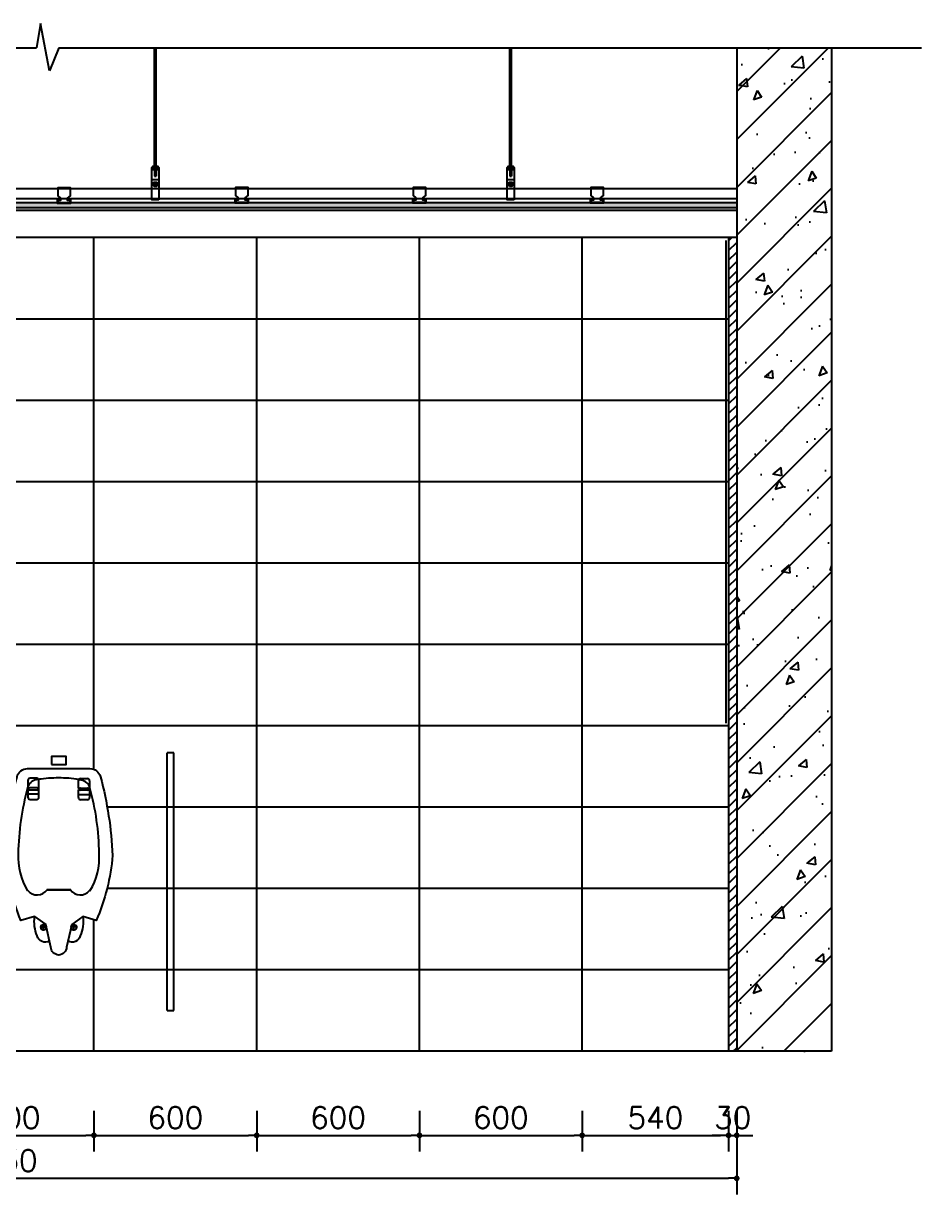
# Model space of a CAD drawing. Header units: millimetres. Extents: x -150677 to 588340, y -254013 to 149700.
# Drawn here: x 310613 to 313924, y -96567 to -92249 of the extents above; entities that cross this region are included whole.
import ezdxf

# ---------------------------------------------------------------- set-up
doc = ezdxf.new("R2010")
doc.units = ezdxf.units.MM
doc.header["$LTSCALE"] = 10
doc.header["$MEASUREMENT"] = 0
for name, color, linetype in [('1J-墙', 7, 'Continuous'), ('2-FF-固定木作', 3, 'Continuous'), ('2-RC', 3, 'Continuous'), ('2Y-吊件', 250, 'Continuous'), ('制作', 3, 'Continuous')]:
    doc.layers.add(name, color=color, linetype=linetype)
doc.styles.add('BREEZE-N', font='simplex.shx')
doc.dimstyles.new('BREEZE-40', dxfattribs={"dimscale": 40, "dimtxt": 2, "dimasz": 0.75, "dimexe": 1.5, "dimexo": 0.5, "dimtad": 1, "dimdec": 0, "dimrnd": 5, "dimdsep": 46, "dimtxsty": 'BREEZE-N', "dimblk": 'DOT', "dimcen": 0, "dimclrd": 5, "dimclre": 5, "dimclrt": 2, "dimadec": 0, "dimazin": 0, "dimtfac": 1, "dimtdec": 0, "dimtix": 1, "dimtmove": 1, "dimatfit": 3, "dimldrblk": 'DOT', "dimfxl": 1.5, "dimarcsym": 0})
pattern_1 = [(225, (313592.52, -96038.85), (-88.3883, 88.3883), []), (220, (313592.52, -96038.85), (31.376, -358.63), [37.5, -412.5]), (275, (313592.52, -96038.85), (-376.096, 69.376), [30, -330]), (169.5486, (313595.14, -96068.73), (-344.72, -289.255), [31.87, -350.571]), (223.816, (313492.5, -96038.85), (82.76, -533.62), [56.25, -618.75]), (173.364, (313499.4, -96083.3), (-487.06, -467.33), [47.805, -525.856]), (278.816, (313492.5, -96038.85), (-487.06, -467.33), [45, -495]), (249, (313517.52, -96088.85), (201.31, -298.454), [37.5, -412.5]), (304, (313517.52, -96088.85), (-362.575, -121.658), [30, -330]), (198.5486, (313534.3, -96113.72), (-161.265, -420.111), [31.87, -350.571]), (232.5, (313592.52, -96038.85), (-166.447, -6.08), [0, -326, 0, -335, 0, -331.25]), (262.5, (313592.52, -96038.85), (-197.206, -131.5348), [0, -191, 0, -318.5, 0, -126.25]), (302.5, (313592.52, -95927.35), (11.2774, -266.9112), [0, -125, 0, -390, 0, -517.5]), (312.5, (313592.52, -95877.35), (-50.0525, -291.593), [0, -162.5, 0, -259, 0, -367.5])]

# ---------------------------------------------------------------- blocks, each defined once
blk = doc.blocks.new('dfs')
at = {"layer": '2Y-吊件', "color": 250, "elevation": -319.7}
for points in [[(219732.5, 108782), (219732.5, 108788.3), (219734.9, 108788.3), (219734.9, 108784.5), (219743.3, 108784.5), (219743.3, 108793.9), (219732.5, 108802.7), (219732.5, 108831.3), (219779.5, 108831.3), (219779.5, 108802.7), (219768.7, 108793.9), (219768.7, 108784.5), (219777, 108784.5), (219777, 108788.3), (219779.5, 108788.3), (219779.5, 108782), (219773.2, 108776.9), (219738.7, 108776.9)], [(219741.5, 108786.8), (219741.5, 108788.3), (219732.5, 108788.3), (219732.5, 108776.3), (219779.5, 108776.3), (219779.5, 108788.3), (219770.5, 108788.3), (219770.5, 108786.8), (219769, 108786.8), (219769, 108789.8), (219781, 108789.8), (219781, 108774.8), (219731, 108774.8), (219731, 108789.8), (219743, 108789.8), (219743, 108786.8)]]:
    blk.add_lwpolyline(points, close=True, dxfattribs=at)
blk = doc.blocks.new('0012')
at = {"layer": '制作', "color": 6}
for p, q in [((-80.9, -35.7), (-105.6, -35.7)), ((80.7, -36.6), (105.5, -36.6)), ((-113.6, -43.7), (-113.6, -70.5)), ((-113.6, -78.9), (-113.6, -105.7)), ((-80.9, -70.9), (-105.6, -70.9)), ((-105.6, -78.5), (-80.9, -78.5)), ((-72.9, -70.5), (-72.9, -43.7)), ((-72.9, -105.7), (-72.9, -78.9)), ((72.7, -71.4), (72.7, -44.6)), ((72.7, -106.6), (72.7, -79.8)), ((80.7, -71.8), (105.5, -71.8)), ((105.5, -79.4), (80.7, -79.4)), ((113.5, -44.6), (113.5, -71.4)), ((113.5, -79.8), (113.5, -106.6)), ((-105.6, -113.7), (-80.9, -113.7)), ((105.5, -114.6), (80.7, -114.6)), ((44.2, -446.9), (-44.2, -446.9)), ((-44.2, -446.9), (44.2, -446.9)), ((-89, -545.8), (-47.7, -574.1)), ((89, -545.8), (47.7, -574.1)), ((-68.9, -583.4), (-46.1, -583.4)), ((-56, -598.4), (-56, -571.7)), ((68.9, -583.4), (46.1, -583.4)), ((56, -598.4), (56, -571.7))]:
    blk.add_line(p, q, dxfattribs=at)
at = {"layer": '制作', "color": 6, "linetype": 'ByBlock'}
for p, q in [((-72.9, -94.4), (-113.6, -94.4)), ((72.7, -95.4), (113.5, -95.4))]:
    blk.add_line(p, q, dxfattribs=at)
at = {"layer": '制作', "color": 6}
blk.add_lwpolyline([(-26.8, 15.4), (26.8, 15.4), (26.8, 44.6), (-26.8, 44.6)], close=True, dxfattribs=at)
for points in [[(-34, -634.8, -0.522241), (-79.6, -616.5, -0.129455), (-89, -545.8), (-139.7, -559.9, -0.075839), (-198.5, -319.8, -0.053428), (-153.8, -29.7, -0.340071), (-115.2, 0), (-115.2, 0), (115.2, 0, -0.340071), (153.8, -29.7, -0.053428), (198.5, -319.8, -0.081086), (138.3, -560.1), (89, -545.8, -0.129455), (79.6, -616.5, -0.522928), (34, -634.8)], [(47.7, -574.1), (28.9, -657.7, -0.391335), (0, -687.4, -0.392232), (-28.9, -657.7), (-47.7, -574.1)]]:
    blk.add_lwpolyline(points, format="xyb", dxfattribs=at)
for centre in [(-56, -584.7), (56, -584.7)]:
    blk.add_circle(centre, 10.1, dxfattribs=at)
for centre, radius, start, end in [((-76.4, -80.7), 40, 100.0996, 164.6935), ((-105.6, -43.7), 8, 90, 180), ((3.5, -529.3), 495.7, 97.8615, 100.0996), ((-80.9, -43.7), 8, 0, 90), ((-3.6, -530.2), 495.7, 89.5793, 98.2144), ((3.6, -530.2), 495.7, 81.7856, 90.5181), ((-3.6, -530.2), 495.7, 79.9004, 82.1385), ((80.7, -44.6), 8, 90, 180), ((76.3, -81.6), 40, 15.3065, 79.9004), ((105.5, -44.6), 8, 0, 90), ((822.8, -327.7), 972.2, 164.6935, 179.1298), ((-105.6, -70.5), 8, 180, 270), ((-105.6, -78.9), 8, 90, 180), ((-80.9, -70.5), 8, 270, 0), ((-80.9, -78.9), 8, 0, 90), ((80.7, -71.4), 8, 180, 270), ((80.7, -79.8), 8, 90, 180), ((105.5, -71.4), 8, 270, 0), ((105.5, -79.8), 8, 0, 90), ((-822.8, -327.7), 972.2, 0.8702, 15.3065), ((-105.6, -105.7), 8, 180, 270), ((-80.9, -105.7), 8, 270, 0), ((80.7, -106.6), 8, 180, 270), ((105.5, -106.6), 8, 270, 0), ((91, -326.8), 240.6, 176.6941, 211.0391), ((-91, -326.8), 240.6, 328.9609, 3.3059), ((-79.3, -421.6), 44.2, 218.6937, 325.1199), ((79.3, -421.6), 44.2, 214.8801, 321.3063)]:
    blk.add_arc(centre, radius, start, end, dxfattribs=at)
blk = doc.blocks.new('A$C06DF36EA')
at = {"layer": '制作'}
blk.add_blockref('0012', (198.5, 687.4, 400), dxfattribs=at)
blk = doc.blocks.new('_DOT')
at = {"color": 0, "linetype": 'ByBlock'}
blk.add_line((-0.35, 0), (-1, 0), dxfattribs=at)
at = {"color": 0, "linetype": 'ByBlock', "const_width": 0.35}
blk.add_lwpolyline([(-0.175, 0, 1), (0.175, 0, 1)], format="xyb", close=True, dxfattribs=at)
blk = doc.blocks.new('*D1992')
at = {"layer": '2-FF-固定木作', "color": 5, "lineweight": -2, "transparency": 16777216}
for p, q in [((310272.8, -96258.8), (310272.8, -96408.8)), ((310872.8, -96258.8), (310872.8, -96408.8)), ((310302.8, -96348.8), (310842.8, -96348.8))]:
    blk.add_line(p, q, dxfattribs=at)
at = {"layer": 'Defpoints', "color": 0, "transparency": 16777216}
for p in [(310272.8, -96238.8), (310872.8, -96238.8), (310872.8, -96348.8)]:
    blk.add_point(p, dxfattribs=at)
at = {"layer": '2-FF-固定木作', "color": 5, "lineweight": -2, "transparency": 16777216, "xscale": 30, "yscale": 30, "zscale": 30, "rotation": 180}
blk.add_blockref('_DOT', (310272.8, -96348.8), dxfattribs=at)
at = {"layer": '2-FF-固定木作', "color": 5, "lineweight": -2, "transparency": 16777216, "xscale": 30, "yscale": 30, "zscale": 30}
blk.add_blockref('_DOT', (310872.8, -96348.8), dxfattribs=at)
at = {"layer": '2-FF-固定木作', "color": 2, "transparency": 16777216, "insert": (310572.8, -96283.8), "char_height": 80, "attachment_point": 5, "style": 'BREEZE-N'}
blk.add_mtext('600', dxfattribs=at)
blk = doc.blocks.new('*D1994')
at = {"layer": '2-FF-固定木作', "color": 5, "lineweight": -2, "transparency": 16777216}
for p, q in [((313212.5, -96258.8), (313212.5, -96408.8)), ((313242.5, -96258.8), (313242.5, -96408.8)), ((313182.5, -96348.8), (313152.5, -96348.8)), ((313212.5, -96348.8), (313242.5, -96348.8)), ((313272.5, -96348.8), (313302.5, -96348.8))]:
    blk.add_line(p, q, dxfattribs=at)
at = {"layer": 'Defpoints', "color": 0, "transparency": 16777216}
for p in [(313212.5, -96238.8), (313242.5, -96238.8), (313242.5, -96348.8)]:
    blk.add_point(p, dxfattribs=at)
at = {"layer": '2-FF-固定木作', "color": 5, "lineweight": -2, "transparency": 16777216, "xscale": 30, "yscale": 30, "zscale": 30}
blk.add_blockref('_DOT', (313212.5, -96348.8), dxfattribs=at)
at = {"layer": '2-FF-固定木作', "color": 5, "lineweight": -2, "transparency": 16777216, "xscale": 30, "yscale": 30, "zscale": 30, "rotation": 180}
blk.add_blockref('_DOT', (313242.5, -96348.8), dxfattribs=at)
at = {"layer": '2-FF-固定木作', "color": 2, "transparency": 16777216, "insert": (313227.5, -96283.8), "char_height": 80, "attachment_point": 5, "style": 'BREEZE-N'}
blk.add_mtext('30', dxfattribs=at)
blk = doc.blocks.new('*D1995')
at = {"layer": '2-FF-固定木作', "color": 5, "lineweight": -2, "transparency": 16777216}
for p, q in [((312672.8, -96258.8), (312672.8, -96408.8)), ((313212.5, -96258.8), (313212.5, -96408.8)), ((312702.8, -96348.8), (313182.5, -96348.8))]:
    blk.add_line(p, q, dxfattribs=at)
at = {"layer": 'Defpoints', "color": 0, "transparency": 16777216}
for p in [(312672.8, -96238.8), (313212.5, -96238.8), (313212.5, -96348.8)]:
    blk.add_point(p, dxfattribs=at)
at = {"layer": '2-FF-固定木作', "color": 5, "lineweight": -2, "transparency": 16777216, "xscale": 30, "yscale": 30, "zscale": 30, "rotation": 180}
blk.add_blockref('_DOT', (312672.8, -96348.8), dxfattribs=at)
at = {"layer": '2-FF-固定木作', "color": 5, "lineweight": -2, "transparency": 16777216, "xscale": 30, "yscale": 30, "zscale": 30}
blk.add_blockref('_DOT', (313212.5, -96348.8), dxfattribs=at)
at = {"layer": '2-FF-固定木作', "color": 2, "transparency": 16777216, "insert": (312942.7, -96283.8), "char_height": 80, "attachment_point": 5, "style": 'BREEZE-N'}
blk.add_mtext('540', dxfattribs=at)
blk = doc.blocks.new('*D2016')
at = {"layer": '2-FF-固定木作', "color": 5, "lineweight": -2, "transparency": 16777216}
for p, q in [((311472.8, -96258.8), (311472.8, -96408.8)), ((312072.8, -96258.8), (312072.8, -96408.8)), ((311502.8, -96348.8), (312042.8, -96348.8))]:
    blk.add_line(p, q, dxfattribs=at)
at = {"layer": 'Defpoints', "color": 0, "transparency": 16777216}
for p in [(311472.8, -96238.8), (312072.8, -96238.8), (312072.8, -96348.8)]:
    blk.add_point(p, dxfattribs=at)
at = {"layer": '2-FF-固定木作', "color": 5, "lineweight": -2, "transparency": 16777216, "xscale": 30, "yscale": 30, "zscale": 30, "rotation": 180}
blk.add_blockref('_DOT', (311472.8, -96348.8), dxfattribs=at)
at = {"layer": '2-FF-固定木作', "color": 5, "lineweight": -2, "transparency": 16777216, "xscale": 30, "yscale": 30, "zscale": 30}
blk.add_blockref('_DOT', (312072.8, -96348.8), dxfattribs=at)
at = {"layer": '2-FF-固定木作', "color": 2, "transparency": 16777216, "insert": (311772.8, -96283.8), "char_height": 80, "attachment_point": 5, "style": 'BREEZE-N'}
blk.add_mtext('600', dxfattribs=at)
blk = doc.blocks.new('*D2017')
at = {"layer": '2-FF-固定木作', "color": 5, "lineweight": -2, "transparency": 16777216}
for p, q in [((310872.8, -96258.8), (310872.8, -96408.8)), ((311472.8, -96258.8), (311472.8, -96408.8)), ((310902.8, -96348.8), (311442.8, -96348.8))]:
    blk.add_line(p, q, dxfattribs=at)
at = {"layer": 'Defpoints', "color": 0, "transparency": 16777216}
for p in [(310872.8, -96238.8), (311472.8, -96238.8), (311472.8, -96348.8)]:
    blk.add_point(p, dxfattribs=at)
at = {"layer": '2-FF-固定木作', "color": 5, "lineweight": -2, "transparency": 16777216, "xscale": 30, "yscale": 30, "zscale": 30, "rotation": 180}
blk.add_blockref('_DOT', (310872.8, -96348.8), dxfattribs=at)
at = {"layer": '2-FF-固定木作', "color": 5, "lineweight": -2, "transparency": 16777216, "xscale": 30, "yscale": 30, "zscale": 30}
blk.add_blockref('_DOT', (311472.8, -96348.8), dxfattribs=at)
at = {"layer": '2-FF-固定木作', "color": 2, "transparency": 16777216, "insert": (311172.8, -96283.8), "char_height": 80, "attachment_point": 5, "style": 'BREEZE-N'}
blk.add_mtext('600', dxfattribs=at)
blk = doc.blocks.new('*D2018')
at = {"layer": '2-FF-固定木作', "color": 5, "lineweight": -2, "transparency": 16777216}
for p, q in [((312072.8, -96258.8), (312072.8, -96408.8)), ((312672.8, -96258.8), (312672.8, -96408.8)), ((312102.8, -96348.8), (312642.8, -96348.8))]:
    blk.add_line(p, q, dxfattribs=at)
at = {"layer": 'Defpoints', "color": 0, "transparency": 16777216}
for p in [(312072.8, -96238.8), (312672.8, -96238.8), (312672.8, -96348.8)]:
    blk.add_point(p, dxfattribs=at)
at = {"layer": '2-FF-固定木作', "color": 5, "lineweight": -2, "transparency": 16777216, "xscale": 30, "yscale": 30, "zscale": 30, "rotation": 180}
blk.add_blockref('_DOT', (312072.8, -96348.8), dxfattribs=at)
at = {"layer": '2-FF-固定木作', "color": 5, "lineweight": -2, "transparency": 16777216, "xscale": 30, "yscale": 30, "zscale": 30}
blk.add_blockref('_DOT', (312672.8, -96348.8), dxfattribs=at)
at = {"layer": '2-FF-固定木作', "color": 2, "transparency": 16777216, "insert": (312372.8, -96283.8), "char_height": 80, "attachment_point": 5, "style": 'BREEZE-N'}
blk.add_mtext('600', dxfattribs=at)
blk = doc.blocks.new('*D2021')
at = {"layer": '2-FF-固定木作', "color": 5, "lineweight": -2, "transparency": 16777216}
for p, q in [((307812.8, -96336.5), (307812.8, -96567.1)), ((313242.5, -96336.5), (313242.5, -96567.1)), ((307842.8, -96507.1), (313212.5, -96507.1))]:
    blk.add_line(p, q, dxfattribs=at)
at = {"layer": 'Defpoints', "color": 0, "transparency": 16777216}
for p in [(307812.8, -96316.5), (313242.5, -96316.5), (313242.5, -96507.1)]:
    blk.add_point(p, dxfattribs=at)
at = {"layer": '2-FF-固定木作', "color": 5, "lineweight": -2, "transparency": 16777216, "xscale": 30, "yscale": 30, "zscale": 30, "rotation": 180}
blk.add_blockref('_DOT', (307812.8, -96507.1), dxfattribs=at)
at = {"layer": '2-FF-固定木作', "color": 5, "lineweight": -2, "transparency": 16777216, "xscale": 30, "yscale": 30, "zscale": 30}
blk.add_blockref('_DOT', (313242.5, -96507.1), dxfattribs=at)
at = {"layer": '2-FF-固定木作', "color": 2, "transparency": 16777216, "insert": (310527.7, -96442.1), "char_height": 80, "attachment_point": 5, "style": 'BREEZE-N'}
blk.add_mtext('5430', dxfattribs=at)

msp = doc.modelspace()

# ---------------------------------------------------------------- hatches: boundary and pattern name
at = {"layer": '1J-墙'}
h = msp.add_hatch(dxfattribs=at)
h.set_pattern_fill('钢筋混凝土', color=250, scale=50, angle=-90, style=0)
h.set_pattern_definition(pattern_1)
h.paths.add_polyline_path([(313242.5, -92338.8), (313592.5, -92338.8), (313592.5, -96038.8), (313242.5, -96038.8)])
h.paths.add_polyline_path([(307462.8, -95238.8), (307812.8, -95238.8), (307812.8, -95788.8), (307812.5, -95788.8), (307812.5, -96038.8), (307462.8, -96038.8)])
h.paths.add_polyline_path([(307462.8, -92338.8), (307812.8, -92338.8), (307812.8, -92638.8), (307462.8, -92638.8)])
h = msp.add_hatch(dxfattribs=at)
h.set_pattern_fill('钢筋混凝土', color=250, scale=50, angle=-90, style=0)
h.set_pattern_definition(pattern_1)
h.paths.add_polyline_path([(313242.5, -92338.8), (313592.5, -92338.8), (313592.5, -96038.8), (313242.5, -96038.8)])
h.paths.add_polyline_path([(307462.8, -95238.8), (307812.8, -95238.8), (307812.8, -95788.8), (307812.5, -95788.8), (307812.5, -96038.8), (307462.8, -96038.8)])
h.paths.add_polyline_path([(307462.8, -92338.8), (307812.8, -92338.8), (307812.8, -92638.8), (307462.8, -92638.8)])
at = {"layer": '2-FF-固定木作'}
h = msp.add_hatch(dxfattribs=at)
h.set_pattern_fill('普通砖', color=250, scale=10, style=0, double=1)
h.set_pattern_definition([(45, (313212.52, -96020.897), (-17.67768, 17.67768), [])])
h.paths.add_polyline_path([(313242.5, -93038.8), (313212.5, -93038.8), (313212.5, -96038.8), (313242.5, -96038.8)])
at = {"layer": '制作'}
h = msp.add_hatch(dxfattribs=at)
h.set_pattern_fill('DOLMIT', color=250, scale=8, style=0)
h.set_pattern_definition([(0, (308112.804, -92928.848), (0, 6.3499365), []), (45, (308112.804, -92928.848), (-12.699864, 12.699864), [8.98017, -17.96032])])
h.paths.add_polyline_path([(307830.8, -92910.8), (313242.5, -92910.8), (313242.5, -92928.8), (307830.8, -92928.8)])

# ---------------------------------------------------------------- linework, layer by layer
at = {"layer": '1J-墙'}
for p, q in [((313242.5, -92338.8), (313242.5, -96038.8)), ((313592.5, -92338.8), (313592.5, -96038.8)), ((313592.5, -96038.8), (307462.8, -96038.8))]:
    msp.add_line(p, q, dxfattribs=at)
at = {"layer": '2-FF-固定木作', "color": 4}
for p, q in [((310675.9, -92248.9), (310660.9, -92338.8)), ((310709.5, -92423.8), (310675.9, -92248.9)), ((306970.2, -92338.8), (310660.9, -92338.8)), ((310743.7, -92338.8), (310709.5, -92423.8)), ((310743.7, -92338.8), (313924, -92338.8)), ((313242.5, -92910.8), (307830.8, -92910.8)), ((313242.5, -92928.8), (307830.8, -92928.8)), ((313242.5, -92938.8), (307830.8, -92938.8)), ((312822.6, -92928.8), (312811.8, -92928.8)), ((313212.5, -93038.8), (313212.5, -96038.8)), ((311167.8, -94938.8), (311142.8, -94938.8)), ((311142.8, -95888.8), (311142.8, -94938.8)), ((311167.8, -95888.8), (311167.8, -94938.8)), ((311142.8, -95888.8), (311167.8, -95888.8))]:
    msp.add_line(p, q, dxfattribs=at)
at = {"layer": '2-FF-固定木作', "color": 251}
msp.add_line((313242.5, -93038.8), (307852.8, -93038.8), dxfattribs=at)
at = {"layer": '2-FF-固定木作', "color": 250}
for p, q in [((310872.8, -94999.4), (310872.8, -93038.8)), ((311472.8, -95544.1), (311472.8, -93038.8)), ((312072.8, -96038.8), (312072.8, -93038.8)), ((312672.8, -96038.8), (312672.8, -93038.8)), ((313212.5, -93338.8), (307692.8, -93338.8)), ((313212.5, -93638.8), (307692.8, -93638.8)), ((313212.5, -93938.8), (307692.8, -93938.8)), ((313212.5, -94238.8), (307692.8, -94238.8)), ((313212.5, -94538.8), (307692.8, -94538.8)), ((313212.5, -94838.8), (307692.8, -94838.8)), ((311746.7, -95138.8), (310921.7, -95138.8)), ((312571.3, -95138.8), (311746.7, -95138.8)), ((313212.5, -95138.8), (312571.3, -95138.8)), ((311447.9, -95438.8), (310921.2, -95438.8)), ((311746.2, -95438.8), (311447.9, -95438.8)), ((312570.8, -95438.8), (311746.2, -95438.8)), ((313212.5, -95438.8), (312570.8, -95438.8)), ((310872.8, -96038.8), (310872.8, -95554.3)), ((311472.8, -96038.8), (311472.8, -95544.1)), ((313212.5, -95738.8), (307842.8, -95738.8))]:
    msp.add_line(p, q, dxfattribs=at)
at = {"layer": '2-FF-固定木作', "color": 6}
msp.add_line((313202.5, -93048.8), (313202.5, -94828.8), dxfattribs=at)
at = {"layer": '2-RC', "color": 251}
for p, q in [((313242.5, -92858.6, 0), (307830.8, -92858.6)), ((313242.5, -92895.6, 0), (307830.8, -92895.6))]:
    msp.add_line(p, q, dxfattribs=at)
at = {"layer": '2Y-吊件', "color": 250}
for p, q in [((311095.6, -92788.5, 0.2), (311095.6, -92338.8, 0.2)), ((311102.6, -92775.5, 0.2), (311102.6, -92338.8, 0.2)), ((312405.6, -92788.5, 0.2), (312405.6, -92338.8, 0.2)), ((312412.6, -92775.5, 0.2), (312412.6, -92338.8, 0.2)), ((311111.6, -92783.4, 0.2), (311086.6, -92783.4, 0.2)), ((311094.4, -92780.4, 0.2), (311094.4, -92775.5, 0.2)), ((311094.4, -92788.5, 0.2), (311094.4, -92783.4, 0.2)), ((311095.6, -92757, 0.2), (311102.6, -92758.9, 0.2)), ((311095.6, -92759, 0.2), (311102.6, -92760.9, 0.2)), ((311095.6, -92761, 0.2), (311102.6, -92762.9, 0.2)), ((311095.6, -92763, 0.2), (311102.6, -92764.9, 0.2)), ((311095.6, -92765, 0.2), (311102.6, -92766.9, 0.2)), ((311095.6, -92767, 0.2), (311102.6, -92768.9, 0.2)), ((311095.6, -92769, 0.2), (311102.6, -92770.9, 0.2)), ((311095.6, -92771, 0.2), (311102.6, -92772.9, 0.2)), ((311095.6, -92788.5, 0.2), (311102.6, -92790.4, 0.2)), ((311095.6, -92788.5, 0.2), (311095.6, -92811.5, 0.2)), ((311095.6, -92790.5, 0.2), (311102.6, -92792.4, 0.2)), ((311095.6, -92792.5, 0.2), (311102.6, -92794.4, 0.2)), ((311095.6, -92794.5, 0.2), (311102.6, -92796.4, 0.2)), ((311095.6, -92796.5, 0.2), (311102.6, -92798.4, 0.2)), ((311095.6, -92798.5, 0.2), (311102.6, -92800.4, 0.2)), ((311102.6, -92788.5, 0.2), (311102.6, -92811.5, 0.2)), ((311103.8, -92780.4, 0.2), (311103.8, -92775.5, 0.2)), ((311103.8, -92788.5, 0.2), (311103.8, -92783.4, 0.2)), ((312421.6, -92783.4, 0.2), (312396.6, -92783.4, 0.2)), ((312404.4, -92780.4, 0.2), (312404.4, -92775.5, 0.2)), ((312404.4, -92788.5, 0.2), (312404.4, -92783.4, 0.2)), ((312405.6, -92757, 0.2), (312412.6, -92758.9, 0.2)), ((312405.6, -92759, 0.2), (312412.6, -92760.9, 0.2)), ((312405.6, -92761, 0.2), (312412.6, -92762.9, 0.2)), ((312405.6, -92763, 0.2), (312412.6, -92764.9, 0.2)), ((312405.6, -92765, 0.2), (312412.6, -92766.9, 0.2)), ((312405.6, -92767, 0.2), (312412.6, -92768.9, 0.2)), ((312405.6, -92769, 0.2), (312412.6, -92770.9, 0.2)), ((312405.6, -92771, 0.2), (312412.6, -92772.9, 0.2)), ((312405.6, -92788.5, 0.2), (312412.6, -92790.4, 0.2)), ((312405.6, -92788.5, 0.2), (312405.6, -92811.5, 0.2)), ((312405.6, -92790.5, 0.2), (312412.6, -92792.4, 0.2)), ((312405.6, -92792.5, 0.2), (312412.6, -92794.4, 0.2)), ((312405.6, -92794.5, 0.2), (312412.6, -92796.4, 0.2)), ((312405.6, -92796.5, 0.2), (312412.6, -92798.4, 0.2)), ((312405.6, -92798.5, 0.2), (312412.6, -92800.4, 0.2)), ((312412.6, -92788.5, 0.2), (312412.6, -92811.5, 0.2)), ((312413.8, -92780.4, 0.2), (312413.8, -92775.5, 0.2)), ((312413.8, -92788.5, 0.2), (312413.8, -92783.4, 0.2)), ((311111.6, -92825.4, 0.2), (311086.6, -92825.4, 0.2)), ((311095.6, -92800.5, 0.2), (311102.6, -92802.4, 0.2)), ((311095.6, -92802.5, 0.2), (311102.6, -92804.4, 0.2)), ((311095.6, -92804.5, 0.2), (311102.6, -92806.4, 0.2)), ((311095.6, -92806.5, 0.2), (311102.6, -92808.4, 0.2)), ((311095.6, -92811.5, 0.2), (311102.6, -92811.5, 0.2)), ((312421.6, -92825.4, 0.2), (312396.6, -92825.4, 0.2)), ((312405.6, -92800.5, 0.2), (312412.6, -92802.4, 0.2)), ((312405.6, -92802.5, 0.2), (312412.6, -92804.4, 0.2)), ((312405.6, -92804.5, 0.2), (312412.6, -92806.4, 0.2)), ((312405.6, -92806.5, 0.2), (312412.6, -92808.4, 0.2)), ((312405.6, -92811.5, 0.2), (312412.6, -92811.5, 0.2))]:
    msp.add_line(p, q, dxfattribs=at)
at = {"layer": '2Y-吊件', "color": 250, "elevation": 0.2}
for points in [[(311111.6, -92899.9), (311086.6, -92899.9), (311086.6, -92780.4), (311111.6, -92780.4)], [(311108.4, -92780.4), (311089.8, -92780.4), (311089.8, -92775.5), (311108.4, -92775.5)], [(311108.4, -92788.5), (311089.8, -92788.5), (311089.8, -92783.4), (311108.4, -92783.4)], [(312421.6, -92899.9), (312396.6, -92899.9), (312396.6, -92780.4), (312421.6, -92780.4)], [(312418.4, -92780.4), (312399.8, -92780.4), (312399.8, -92775.5), (312418.4, -92775.5)], [(312418.4, -92788.5), (312399.8, -92788.5), (312399.8, -92783.4), (312418.4, -92783.4)], [(311094.4, -92850.5), (311089.8, -92842.4), (311094.4, -92834.3), (311103.8, -92834.3), (311108.4, -92842.4), (311103.8, -92850.5)], [(312404.4, -92850.5), (312399.8, -92842.4), (312404.4, -92834.3), (312413.8, -92834.3), (312418.4, -92842.4), (312413.8, -92850.5)]]:
    msp.add_lwpolyline(points, close=True, dxfattribs=at)
at = {"layer": '2Y-吊件', "color": 250}
for centre in [(311099.1, -92842.4, 0.2), (312409.1, -92842.4, 0.2)]:
    msp.add_circle(centre, 4, dxfattribs=at)

# ---------------------------------------------------------------- block references
at = {"layer": '2-FF-固定木作', "color": 4}
msp.add_blockref('A$C06DF36EA', (310544.5, -95684, -400), dxfattribs=at)
at = {"layer": '2Y-吊件', "xscale": -1}
for p in [(530518.6, -201686.8, 319.7), (531173.6, -201685.6, 319.7), (531828.6, -201685.6, 319.7), (532483.6, -201685.6, 319.7)]:
    msp.add_blockref('dfs', p, dxfattribs=at)

# ---------------------------------------------------------------- dimensions: what is measured, and where the dimension line sits
at = {"layer": '2-FF-固定木作', "color": 4}
for base, p1, p2, picture, middle in [((310872.8, -96348.8), (310272.8, -96238.8), (310872.8, -96238.8), '*D1992', (310572.8, -96283.8)), ((311472.8, -96348.8), (310872.8, -96238.8), (311472.8, -96238.8), '*D2017', (311172.8, -96283.8)), ((312072.8, -96348.8), (311472.8, -96238.8), (312072.8, -96238.8), '*D2016', (311772.8, -96283.8)), ((312672.8, -96348.8), (312072.8, -96238.8), (312672.8, -96238.8), '*D2018', (312372.8, -96283.8)), ((313212.5, -96348.8), (312672.8, -96238.8), (313212.5, -96238.8), '*D1995', (312942.7, -96283.8)), ((313242.5, -96348.8), (313212.5, -96238.8), (313242.5, -96238.8), '*D1994', (313227.5, -96283.8)), ((313242.5, -96507.1), (307812.8, -96316.5), (313242.5, -96316.5), '*D2021', (310527.7, -96442.1))]:
    dim = msp.add_linear_dim(base=base, p1=p1, p2=p2, dimstyle='BREEZE-40', dxfattribs=at)
    dim.commit()
    dim.dimension.update_dxf_attribs({"geometry": picture, "text_midpoint": middle})

doc.saveas('drawing.dxf')
